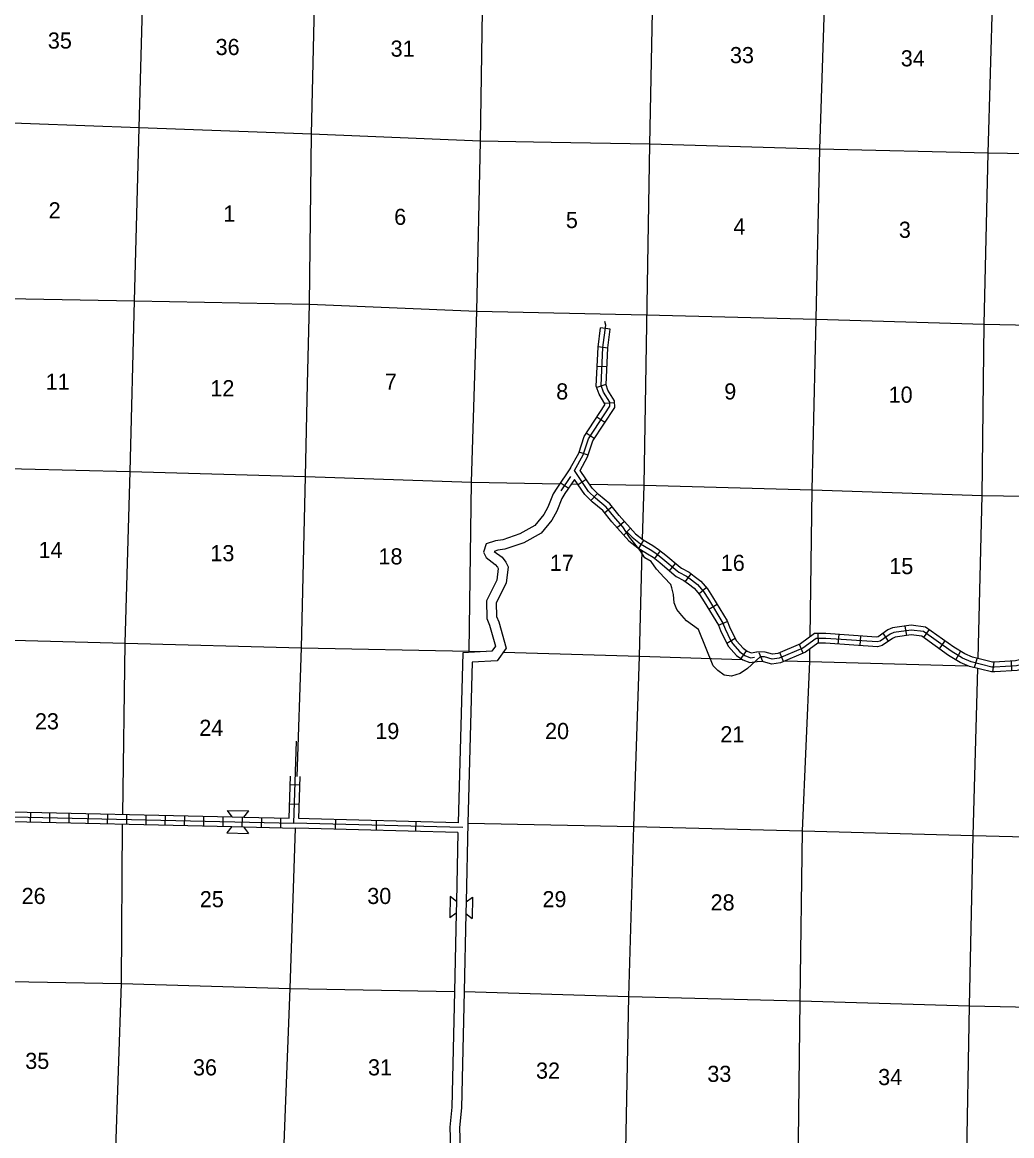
# Model space of a CAD drawing. Extents: x 844681 to 1379780, y 15803231 to 16250611.
# Drawn here: x 1125545 to 1156210, y 15988752 to 16023255 of the extents above; entities that cross this region are included whole.
import ezdxf

# ---------------------------------------------------------------- set-up
doc = ezdxf.new("R2010")
doc.units = 0
for name, color, linetype in [('L10', 7, 'Continuous'), ('L13', 7, 'Continuous'), ('L14', 7, 'Continuous'), ('L18', 7, 'Continuous'), ('L8', 7, 'Continuous'), ('L9', 7, 'Continuous')]:
    doc.layers.add(name, color=color, linetype=linetype)

msp = doc.modelspace()

# ---------------------------------------------------------------- linework, layer by layer
at = {"layer": 'L10'}
for p, q in [((1139200, 16003713), (1139052, 15998451)), ((1139492, 16003429), (1139352, 15998438)), ((1139350, 15998438), (1139299, 15996004)), ((1139044, 15998152), (1139001, 15996011)), ((1138993, 15995646), (1138943, 15993225)), ((1139291, 15995640), (1139242, 15993219))]:
    msp.add_line(p, q, dxfattribs=at)
for points in [[(1142111, 16008813), (1141998, 16008643), (1141836, 16008232), (1141708, 16007998), (1141434, 16007663), (1140964, 16007403), (1140436, 16007217), (1140211, 16007189), (1139926, 16007090), (1139836, 16006840), (1139919, 16006665), (1140205, 16006456), (1140276, 16006368), (1140292, 16006332), (1140248, 16005966), (1139928, 16005329), (1139943, 16004779), (1140030, 16004577), (1140215, 16003918), (1140102, 16003763), (1139200, 16003713)], [(1142365, 16008653), (1142265, 16008503), (1142108, 16008105), (1141957, 16007829), (1141630, 16007428), (1141087, 16007128), (1140505, 16006923), (1140279, 16006895), (1140166, 16006856), (1140413, 16006675), (1140536, 16006525), (1140599, 16006376), (1140539, 16005878), (1140230, 16005262), (1140242, 16004844), (1140313, 16004677), (1140543, 16003858), (1140260, 16003472), (1139492, 16003429)], [(1138943, 15993225), (1138859, 15989639), (1138795, 15989019), (1138839, 15987718)], [(1139242, 15993219), (1139159, 15989619), (1139095, 15989008), (1139130, 15988007)]]:
    msp.add_lwpolyline(points, dxfattribs=at)
at = {"layer": 'L13'}
for p, q in [((1144993, 16019475), (1141938, 16019532)), ((1142563, 16008949), (1142756, 16008946))]:
    msp.add_line(p, q, dxfattribs=at)
for points in [[(1134388, 16012047), (1134449, 16014524), (1134504, 16019789), (1134635, 16025109), (1134756, 16030347), (1134839, 16033194)], [(1128657, 15998708), (1128729, 16004011), (1128885, 16009331), (1129023, 16014618), (1129164, 16019989), (1129309, 16025209), (1129480, 16030429), (1129519, 16032744)], [(1139630, 16014302), (1139751, 16019573), (1139834, 16024962), (1140004, 16030173), (1140006, 16030329)], [(1155165, 16003539), (1155289, 16008594), (1155353, 16013900), (1155475, 16019196), (1155621, 16024171)], [(1144770, 16007228), (1144817, 16008907), (1144993, 16019475), (1145085, 16024101)], [(1149962, 16004212), (1150024, 16008768), (1150154, 16014055), (1150267, 16019318), (1150404, 16023727)], [(1141938, 16019532), (1139751, 16019573), (1134504, 16019789), (1129164, 16019989), (1124108, 16020175)], [(1160893, 16019102), (1155475, 16019196), (1150267, 16019318), (1144993, 16019475)], [(1123963, 16014721), (1129023, 16014618), (1134449, 16014524), (1139630, 16014302)], [(1139394, 16003724), (1139395, 16003769), (1139466, 16009007), (1139630, 16014302)], [(1139630, 16014302), (1144888, 16014187), (1150154, 16014055), (1155353, 16013900), (1160712, 16013791), (1166037, 16013666), (1171194, 16013520), (1176239, 16013417)], [(1134066, 15999886), (1134196, 16003874), (1134318, 16009178), (1134388, 16012047)], [(1123823, 16009458), (1128885, 16009331), (1134318, 16009178), (1139466, 16009007), (1142207, 16008956)], [(1143121, 16008939), (1144817, 16008907), (1150024, 16008768), (1155289, 16008594), (1160599, 16008511), (1165866, 16008446), (1171107, 16008307), (1176152, 16008116)], [(1144249, 15988320), (1144343, 15993063), (1144498, 15998333), (1144669, 16003611), (1144760, 16006884)], [(1123698, 16004154), (1128729, 16004011), (1134196, 16003874), (1139395, 16003769), (1139919, 16003753)], [(1149595, 15987734), (1149651, 15992930), (1149730, 15998202), (1149952, 16003446), (1149957, 16003835)], [(1140455, 16003737), (1144669, 16003611), (1147855, 16003511)], [(1149188, 16003470), (1149952, 16003446), (1154830, 16003315)], [(1154810, 15987610), (1154900, 15992774), (1155013, 15998053), (1155157, 16003231)], [(1128434, 15988061), (1128620, 15993474), (1128655, 15998408)], [(1133640, 15987969), (1133852, 15993318), (1134013, 15998286)], [(1139350, 15998438), (1144498, 15998333), (1149730, 15998202), (1155013, 15998053), (1160279, 15997921), (1165236, 15997843)], [(1123445, 15993563), (1128620, 15993474), (1133852, 15993318), (1138942, 15993223)], [(1139242, 15993216), (1144343, 15993063), (1149651, 15992930), (1154900, 15992774), (1160116, 15992668), (1162941, 15992597)]]:
    msp.add_lwpolyline(points, dxfattribs=at)
at = {"layer": 'L18'}
for p, q in [((1131904, 15998833), (1132567, 15998818)), ((1132049, 15998630), (1131904, 15998833)), ((1132049, 15998630), (1132413, 15998622)), ((1132413, 15998622), (1132567, 15998818)), ((1132042, 15998332), (1131888, 15998137)), ((1132042, 15998332), (1132406, 15998324)), ((1132406, 15998324), (1132551, 15998122)), ((1131888, 15998137), (1132551, 15998122)), ((1138805, 15996164), (1138791, 15995501)), ((1139001, 15996011), (1138805, 15996164)), ((1139001, 15996011), (1138993, 15995646)), ((1139299, 15996004), (1139291, 15995640)), ((1139299, 15996004), (1139501, 15996149)), ((1139501, 15996149), (1139487, 15995487)), ((1138993, 15995646), (1138791, 15995501)), ((1139291, 15995640), (1139487, 15995487))]:
    msp.add_line(p, q, dxfattribs=at)
at = {"layer": 'L8'}
for p, q in [((1143766, 16013747), (1143470, 16013786)), ((1143688, 16013155), (1143392, 16013195)), ((1143662, 16012573), (1143364, 16012586)), ((1143634, 16012031), (1143351, 16011937)), ((1143900, 16011460), (1143602, 16011446)), ((1143602, 16010857), (1143353, 16011022)), ((1143274, 16010359), (1143025, 16010523)), ((1143083, 16009840), (1142799, 16009931)), ((1142462, 16008814), (1142214, 16008980)), ((1143020, 16009088), (1142772, 16008923)), ((1143372, 16008653), (1143167, 16008437)), ((1143827, 16008240), (1143595, 16008052)), ((1144207, 16007789), (1143984, 16007591)), ((1144175, 16007356), (1144387, 16007566)), ((1144657, 16006947), (1144811, 16007203)), ((1145145, 16006638), (1145329, 16006872)), ((1145599, 16006260), (1145793, 16006487)), ((1146099, 16005926), (1146280, 16006163)), ((1146516, 16005548), (1146742, 16005743)), ((1146823, 16005067), (1147078, 16005221)), ((1147119, 16004577), (1147396, 16004688)), ((1152956, 16004251), (1152912, 16004546)), ((1147377, 16004014), (1147634, 16004166)), ((1150217, 16004013), (1150215, 16004311)), ((1150836, 16003987), (1150857, 16004285)), ((1151510, 16003941), (1151531, 16004238)), ((1152395, 16004080), (1152225, 16004325)), ((1153482, 16004186), (1153656, 16004428)), ((1147823, 16003535), (1147992, 16003781)), ((1149743, 16003702), (1149628, 16003977)), ((1153967, 16003838), (1154141, 16004081)), ((1154476, 16003503), (1154627, 16003760)), ((1148370, 16003730), (1148491, 16003458)), ((1149138, 16003449), (1149023, 16003725)), ((1155061, 16003257), (1155136, 16003545)), ((1155628, 16003123), (1155669, 16003423)), ((1156188, 16003456), (1156207, 16003158)), ((1133813, 15998591), (1133856, 15999893)), ((1133848, 15999635), (1134146, 15999625)), ((1134113, 15998583), (1134155, 15999883)), ((1133828, 15999035), (1134126, 15999025)), ((1123572, 15998823), (1132049, 15998630)), ((1125801, 15998473), (1125808, 15998772)), ((1126398, 15998460), (1126404, 15998758)), ((1126994, 15998446), (1127001, 15998744)), ((1127591, 15998433), (1127597, 15998731)), ((1128187, 15998419), (1128194, 15998717)), ((1128783, 15998406), (1128790, 15998704)), ((1129380, 15998392), (1129387, 15998690)), ((1129976, 15998378), (1129983, 15998677)), ((1130573, 15998365), (1130580, 15998663)), ((1131169, 15998351), (1131176, 15998650)), ((1131766, 15998338), (1131772, 15998636)), ((1132362, 15998325), (1132369, 15998623)), ((1132413, 15998622), (1133813, 15998591)), ((1132959, 15998311), (1132965, 15998609)), ((1133555, 15998297), (1133562, 15998595)), ((1134439, 15998575), (1134113, 15998583)), ((1123565, 15998523), (1132042, 15998332)), ((1132406, 15998324), (1134013, 15998286)), ((1134431, 15998275), (1134013, 15998286))]:
    msp.add_line(p, q, dxfattribs=at)
for points in [[(1143390, 16013188), (1143469, 16013786)], [(1143540, 16013175), (1143631, 16013865), (1143601, 16013982)], [(1143689, 16013162), (1143767, 16013747)], [(1142534, 16009445), (1142790, 16009907), (1142954, 16010417), (1143604, 16011403), (1143602, 16011432), (1143421, 16011727), (1143336, 16011980), (1143390, 16013188)], [(1142658, 16009361), (1142928, 16009847), (1143090, 16010351), (1143756, 16011361), (1143750, 16011478), (1143557, 16011791), (1143487, 16012001), (1143540, 16013175)], [(1142834, 16009368), (1143067, 16009787), (1143227, 16010286), (1143908, 16011319), (1143898, 16011524), (1143694, 16011855), (1143638, 16012022), (1143689, 16013162)], [(1142534, 16009445), (1142111, 16008813)], [(1146959, 16003317), (1146502, 16004440), (1146133, 16004710), (1145982, 16004872), (1145832, 16005055), (1145750, 16005269), (1145725, 16005525), (1145676, 16005727), (1145646, 16005828), (1145442, 16006047), (1145206, 16006312), (1145035, 16006541), (1144839, 16006660), (1144690, 16006888), (1144359, 16007301), (1144158, 16007620), (1144158, 16007620), (1143932, 16007873), (1143644, 16008229), (1143308, 16008509), (1143090, 16008715), (1142658, 16009361)], [(1144552, 16007403), (1144047, 16007970), (1143751, 16008335), (1143407, 16008621), (1143205, 16008813), (1142834, 16009368)], [(1142534, 16009175), (1142241, 16008737)], [(1142658, 16009091), (1142365, 16008653)], [(1144346, 16007183), (1143818, 16007776), (1143536, 16008123), (1143208, 16008397), (1142975, 16008618), (1142658, 16009091)], [(1144281, 16007461), (1144444, 16007296), (1144706, 16007092), (1145004, 16006913), (1145180, 16006800), (1145397, 16006629), (1145838, 16006253), (1145894, 16006210), (1146133, 16006088), (1146281, 16005975), (1146470, 16005830), (1146659, 16005611), (1146811, 16005376), (1147255, 16004639), (1147326, 16004464), (1147492, 16004113), (1147558, 16004000), (1147783, 16003743), (1147943, 16003633), (1148115, 16003565), (1148242, 16003583)], [(1144552, 16007403), (1144791, 16007216), (1145083, 16007040), (1145267, 16006922), (1145492, 16006745), (1145933, 16006369), (1145974, 16006337), (1146214, 16006215), (1146372, 16006094), (1146574, 16005940), (1146779, 16005701), (1146938, 16005455), (1147390, 16004706), (1147463, 16004524), (1147625, 16004183), (1147680, 16004089), (1147883, 16003856), (1148014, 16003766), (1148134, 16003719), (1148308, 16003744)], [(1144346, 16007183), (1144621, 16006968), (1144925, 16006785), (1145093, 16006677), (1145302, 16006513), (1145744, 16006136), (1145813, 16006083), (1146053, 16005960), (1146190, 16005856), (1146367, 16005721), (1146538, 16005521), (1146683, 16005296), (1147120, 16004572), (1147188, 16004403), (1147359, 16004043), (1147436, 16003912), (1147682, 16003630), (1147872, 16003500), (1148097, 16003411), (1148325, 16003443)], [(1155677, 16003423), (1155615, 16003423), (1154998, 16003582), (1154753, 16003688), (1154413, 16003887), (1153534, 16004516), (1153094, 16004574), (1152520, 16004488), (1152371, 16004428), (1152066, 16004216), (1152024, 16004205)], [(1152024, 16004205), (1150452, 16004314), (1150098, 16004312), (1149666, 16003994), (1148958, 16003699), (1148792, 16003670), (1148566, 16003738), (1148308, 16003744)], [(1152037, 16004054), (1150447, 16004164), (1150147, 16004162), (1149741, 16003862), (1149000, 16003554), (1148783, 16003517), (1148543, 16003589), (1148409, 16003592)], [(1155679, 16003273), (1155597, 16003273), (1154949, 16003440), (1154685, 16003554), (1154331, 16003762), (1153478, 16004372), (1153095, 16004422), (1152560, 16004342), (1152442, 16004295), (1152129, 16004077), (1152037, 16004054)], [(1155681, 16003123), (1155579, 16003122), (1154900, 16003297), (1154617, 16003420), (1154249, 16003636), (1153421, 16004228), (1153097, 16004271), (1152600, 16004197), (1152514, 16004162), (1152192, 16003938), (1152050, 16003902)], [(1152050, 16003902), (1150443, 16004014), (1150197, 16004012), (1149815, 16003731), (1149042, 16003409), (1148773, 16003363), (1148519, 16003439), (1148325, 16003443)], [(1158595, 16003329), (1158418, 16003292), (1158339, 16003308), (1157535, 16003762), (1157309, 16003791), (1156795, 16003583), (1156332, 16003466), (1155669, 16003423)], [(1148409, 16003592), (1148026, 16003225), (1147798, 16003080), (1147527, 16002995), (1147302, 16003025), (1147106, 16003163), (1146959, 16003317)], [(1160402, 16003081), (1160226, 16003107), (1160177, 16003125), (1159891, 16003414), (1159718, 16003493), (1159651, 16003495), (1159505, 16003289), (1159397, 16003283), (1159134, 16003448), (1159051, 16003458), (1158838, 16003271), (1158703, 16003199), (1158418, 16003138), (1158286, 16003166), (1157487, 16003617), (1157329, 16003637), (1156841, 16003440), (1156355, 16003317), (1155679, 16003273)], [(1158726, 16003050), (1158418, 16002985), (1158232, 16003024), (1157439, 16003472), (1157349, 16003484), (1156888, 16003297), (1156378, 16003168), (1155689, 16003124)], [(1123419, 15998677), (1133958, 15998437)]]:
    msp.add_lwpolyline(points, dxfattribs=at)
at = {"layer": 'L9'}
for p, q in [((1139044, 15998152), (1134431, 15998275)), ((1139052, 15998451), (1134439, 15998575)), ((1135255, 15998552), (1135247, 15998254)), ((1136516, 15998518), (1136508, 15998220)), ((1137744, 15998486), (1137736, 15998187))]:
    msp.add_line(p, q, dxfattribs=at)
for points in [[(1133958, 15998437), (1134042, 16000981)], [(1139198, 15998298), (1133958, 15998437)]]:
    msp.add_lwpolyline(points, dxfattribs=at)

# ---------------------------------------------------------------- texts
at = {"layer": 'L14'}
for s, p in [('35', (1126338, 16022439)), ('36', (1131536, 16022239)), ('31', (1136960, 16022189)), ('33', (1147478, 16021988)), ('34', (1152772, 16021888)), ('2', (1126362, 16017178)), ('1', (1131775, 16017078)), ('6', (1137071, 16016977)), ('5', (1142392, 16016877)), ('4', (1147586, 16016677)), ('3', (1152712, 16016576)), ('11', (1126268, 16011866)), ('12', (1131375, 16011666)), ('7', (1136782, 16011866)), ('8', (1142092, 16011566)), ('9', (1147301, 16011566)), ('10', (1152395, 16011465)), ('14', (1126049, 16006655)), ('13', (1131375, 16006555)), ('18', (1136585, 16006455)), ('17', (1141895, 16006254)), ('16', (1147193, 16006254)), ('15', (1152415, 16006154)), ('23', (1125937, 16001344)), ('24', (1131031, 16001143)), ('19', (1136485, 16001043)), ('20', (1141747, 16001043)), ('21', (1147179, 16000943)), ('26', (1125525, 15995932)), ('25', (1131047, 15995832)), ('30', (1136237, 15995932)), ('29', (1141667, 15995832)), ('28', (1146877, 15995732)), ('35', (1125637, 15990821)), ('36', (1130835, 15990621)), ('31', (1136259, 15990621)), ('32', (1141467, 15990520)), ('33', (1146776, 15990420)), ('34', (1152071, 15990320))]:
    msp.add_text(s, height=500, rotation=0.0001, dxfattribs=at).set_placement(p)

doc.saveas('drawing.dxf')
